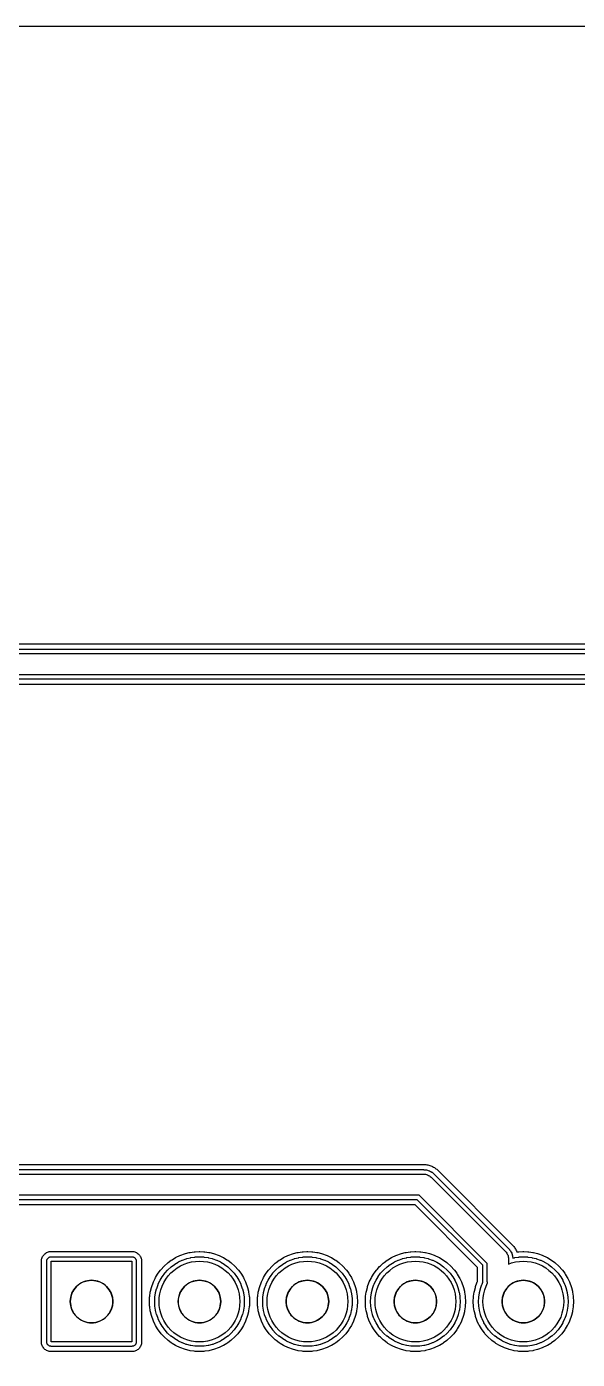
# Model space of a CAD drawing. Header units: millimetres. Extents: x -3 to 103, y -3 to 78.
# Drawn here: x 57.41 to 70.37, y 43.64 to 75 of the extents above; entities that cross this region are included whole.
import ezdxf

# ---------------------------------------------------------------- set-up
doc = ezdxf.new("R2010")
doc.units = ezdxf.units.MM
for name, color, linetype in [('COPPER', 1, 'Continuous'), ('DRILL_1p00mm', 5, 'Continuous'), ('ISO_PASS1', 2, 'Continuous'), ('ISO_PASS2', 6, 'Continuous'), ('OUTLINE', 7, 'Continuous')]:
    doc.layers.add(name, color=color, linetype=linetype)

msp = doc.modelspace()

# ---------------------------------------------------------------- linework, layer by layer
at = {"layer": 'COPPER'}
for points in [[(56.812, 60.25), (81.75, 60.25)], [(81.646, 59.75), (56.812, 59.75)], [(53.354, 48), (66.75, 48), (66.775, 47.999), (66.799, 47.995), (66.823, 47.989), (66.846, 47.981), (66.868, 47.97), (66.889, 47.958), (66.909, 47.943), (66.927, 47.927), (68.677, 46.177), (68.693, 46.159), (68.708, 46.139), (68.72, 46.118), (68.731, 46.096), (68.739, 46.073), (68.745, 46.049), (68.749, 46.025), (68.75, 46), (68.75, 45.883), (68.824, 45.909), (68.915, 45.932), (69.007, 45.945), (69.1, 45.95), (69.193, 45.945), (69.285, 45.932), (69.376, 45.909), (69.464, 45.878), (69.548, 45.838), (69.628, 45.79), (69.703, 45.734), (69.772, 45.672), (69.834, 45.603), (69.89, 45.528), (69.938, 45.448), (69.978, 45.364), (70.009, 45.276), (70.032, 45.185), (70.045, 45.093), (70.05, 45), (70.045, 44.907), (70.032, 44.815), (70.009, 44.724), (69.978, 44.636), (69.938, 44.552), (69.89, 44.472), (69.834, 44.397), (69.772, 44.328), (69.703, 44.266), (69.628, 44.21), (69.548, 44.162), (69.464, 44.122), (69.376, 44.091), (69.285, 44.068), (69.193, 44.055), (69.1, 44.05), (69.007, 44.055), (68.915, 44.068), (68.824, 44.091), (68.736, 44.122), (68.652, 44.162), (68.572, 44.21), (68.497, 44.266), (68.428, 44.328), (68.366, 44.397), (68.31, 44.472), (68.262, 44.552), (68.222, 44.636), (68.191, 44.724), (68.168, 44.815), (68.155, 44.907), (68.15, 45), (68.155, 45.093), (68.168, 45.185), (68.191, 45.276), (68.222, 45.364), (68.258, 45.439), (68.255, 45.451), (68.251, 45.475), (68.25, 45.5), (68.25, 45.896), (66.646, 47.5), (53.25, 47.5)]]:
    msp.add_lwpolyline(points, dxfattribs=at)
for points in [[(59.89, 45.95), (59.89, 44.05), (57.99, 44.05), (57.99, 45.95)], [(60.535, 45.093), (60.548, 45.185), (60.571, 45.276), (60.602, 45.364), (60.642, 45.448), (60.69, 45.528), (60.746, 45.603), (60.808, 45.672), (60.877, 45.734), (60.952, 45.79), (61.032, 45.838), (61.116, 45.878), (61.204, 45.909), (61.295, 45.932), (61.387, 45.945), (61.48, 45.95), (61.573, 45.945), (61.665, 45.932), (61.756, 45.909), (61.844, 45.878), (61.928, 45.838), (62.008, 45.79), (62.083, 45.734), (62.152, 45.672), (62.214, 45.603), (62.27, 45.528), (62.318, 45.448), (62.358, 45.364), (62.389, 45.276), (62.412, 45.185), (62.425, 45.093), (62.43, 45), (62.425, 44.907), (62.412, 44.815), (62.389, 44.724), (62.358, 44.636), (62.318, 44.552), (62.27, 44.472), (62.214, 44.397), (62.152, 44.328), (62.083, 44.266), (62.008, 44.21), (61.928, 44.162), (61.844, 44.122), (61.756, 44.091), (61.665, 44.068), (61.573, 44.055), (61.48, 44.05), (61.387, 44.055), (61.295, 44.068), (61.204, 44.091), (61.116, 44.122), (61.032, 44.162), (60.952, 44.21), (60.877, 44.266), (60.808, 44.328), (60.746, 44.397), (60.69, 44.472), (60.642, 44.552), (60.602, 44.636), (60.571, 44.724), (60.548, 44.815), (60.535, 44.907), (60.53, 45)], [(63.075, 45.093), (63.088, 45.185), (63.111, 45.276), (63.142, 45.364), (63.182, 45.448), (63.23, 45.528), (63.286, 45.603), (63.348, 45.672), (63.417, 45.734), (63.492, 45.79), (63.572, 45.838), (63.656, 45.878), (63.744, 45.909), (63.835, 45.932), (63.927, 45.945), (64.02, 45.95), (64.113, 45.945), (64.205, 45.932), (64.296, 45.909), (64.384, 45.878), (64.468, 45.838), (64.548, 45.79), (64.623, 45.734), (64.692, 45.672), (64.754, 45.603), (64.81, 45.528), (64.858, 45.448), (64.898, 45.364), (64.929, 45.276), (64.952, 45.185), (64.965, 45.093), (64.97, 45), (64.965, 44.907), (64.952, 44.815), (64.929, 44.724), (64.898, 44.636), (64.858, 44.552), (64.81, 44.472), (64.754, 44.397), (64.692, 44.328), (64.623, 44.266), (64.548, 44.21), (64.468, 44.162), (64.384, 44.122), (64.296, 44.091), (64.205, 44.068), (64.113, 44.055), (64.02, 44.05), (63.927, 44.055), (63.835, 44.068), (63.744, 44.091), (63.656, 44.122), (63.572, 44.162), (63.492, 44.21), (63.417, 44.266), (63.348, 44.328), (63.286, 44.397), (63.23, 44.472), (63.182, 44.552), (63.142, 44.636), (63.111, 44.724), (63.088, 44.815), (63.075, 44.907), (63.07, 45)], [(65.615, 45.093), (65.628, 45.185), (65.651, 45.276), (65.682, 45.364), (65.722, 45.448), (65.77, 45.528), (65.826, 45.603), (65.888, 45.672), (65.957, 45.734), (66.032, 45.79), (66.112, 45.838), (66.196, 45.878), (66.284, 45.909), (66.375, 45.932), (66.467, 45.945), (66.56, 45.95), (66.653, 45.945), (66.745, 45.932), (66.836, 45.909), (66.924, 45.878), (67.008, 45.838), (67.088, 45.79), (67.163, 45.734), (67.232, 45.672), (67.294, 45.603), (67.35, 45.528), (67.398, 45.448), (67.438, 45.364), (67.469, 45.276), (67.492, 45.185), (67.505, 45.093), (67.51, 45), (67.505, 44.907), (67.492, 44.815), (67.469, 44.724), (67.438, 44.636), (67.398, 44.552), (67.35, 44.472), (67.294, 44.397), (67.232, 44.328), (67.163, 44.266), (67.088, 44.21), (67.008, 44.162), (66.924, 44.122), (66.836, 44.091), (66.745, 44.068), (66.653, 44.055), (66.56, 44.05), (66.467, 44.055), (66.375, 44.068), (66.284, 44.091), (66.196, 44.122), (66.112, 44.162), (66.032, 44.21), (65.957, 44.266), (65.888, 44.328), (65.826, 44.397), (65.77, 44.472), (65.722, 44.552), (65.682, 44.636), (65.651, 44.724), (65.628, 44.815), (65.615, 44.907), (65.61, 45)], [(58.524, 45.278), (58.499, 45.236), (58.478, 45.191), (58.462, 45.145), (58.45, 45.098), (58.442, 45.049), (58.44, 45), (58.442, 44.951), (58.45, 44.902), (58.462, 44.855), (58.478, 44.809), (58.499, 44.764), (58.524, 44.722), (58.553, 44.683), (58.586, 44.646), (58.623, 44.613), (58.662, 44.584), (58.704, 44.559), (58.749, 44.538), (58.795, 44.522), (58.842, 44.51), (58.891, 44.502), (58.94, 44.5), (58.989, 44.502), (59.038, 44.51), (59.085, 44.522), (59.131, 44.538), (59.176, 44.559), (59.218, 44.584), (59.257, 44.613), (59.294, 44.646), (59.327, 44.683), (59.356, 44.722), (59.381, 44.764), (59.402, 44.809), (59.418, 44.855), (59.43, 44.902), (59.438, 44.951), (59.44, 45), (59.438, 45.049), (59.43, 45.098), (59.418, 45.145), (59.402, 45.191), (59.381, 45.236), (59.356, 45.278), (59.327, 45.317), (59.294, 45.354), (59.257, 45.387), (59.218, 45.416), (59.176, 45.441), (59.131, 45.462), (59.085, 45.478), (59.038, 45.49), (58.989, 45.498), (58.94, 45.5), (58.891, 45.498), (58.842, 45.49), (58.795, 45.478), (58.749, 45.462), (58.704, 45.441), (58.662, 45.416), (58.623, 45.387), (58.586, 45.354), (58.553, 45.317)], [(61.064, 45.278), (61.039, 45.236), (61.018, 45.191), (61.002, 45.145), (60.99, 45.098), (60.982, 45.049), (60.98, 45), (60.982, 44.951), (60.99, 44.902), (61.002, 44.855), (61.018, 44.809), (61.039, 44.764), (61.064, 44.722), (61.093, 44.683), (61.126, 44.646), (61.163, 44.613), (61.202, 44.584), (61.244, 44.559), (61.289, 44.538), (61.335, 44.522), (61.382, 44.51), (61.431, 44.502), (61.48, 44.5), (61.529, 44.502), (61.578, 44.51), (61.625, 44.522), (61.671, 44.538), (61.716, 44.559), (61.758, 44.584), (61.797, 44.613), (61.834, 44.646), (61.867, 44.683), (61.896, 44.722), (61.921, 44.764), (61.942, 44.809), (61.958, 44.855), (61.97, 44.902), (61.978, 44.951), (61.98, 45), (61.978, 45.049), (61.97, 45.098), (61.958, 45.145), (61.942, 45.191), (61.921, 45.236), (61.896, 45.278), (61.867, 45.317), (61.834, 45.354), (61.797, 45.387), (61.758, 45.416), (61.716, 45.441), (61.671, 45.462), (61.625, 45.478), (61.578, 45.49), (61.529, 45.498), (61.48, 45.5), (61.431, 45.498), (61.382, 45.49), (61.335, 45.478), (61.289, 45.462), (61.244, 45.441), (61.202, 45.416), (61.163, 45.387), (61.126, 45.354), (61.093, 45.317)], [(63.579, 45.236), (63.558, 45.191), (63.542, 45.145), (63.53, 45.098), (63.522, 45.049), (63.52, 45), (63.522, 44.951), (63.53, 44.902), (63.542, 44.855), (63.558, 44.809), (63.579, 44.764), (63.604, 44.722), (63.633, 44.683), (63.666, 44.646), (63.703, 44.613), (63.742, 44.584), (63.784, 44.559), (63.829, 44.538), (63.875, 44.522), (63.922, 44.51), (63.971, 44.502), (64.02, 44.5), (64.069, 44.502), (64.118, 44.51), (64.165, 44.522), (64.211, 44.538), (64.256, 44.559), (64.298, 44.584), (64.337, 44.613), (64.374, 44.646), (64.407, 44.683), (64.436, 44.722), (64.461, 44.764), (64.482, 44.809), (64.498, 44.855), (64.51, 44.902), (64.518, 44.951), (64.52, 45), (64.518, 45.049), (64.51, 45.098), (64.498, 45.145), (64.482, 45.191), (64.461, 45.236), (64.436, 45.278), (64.407, 45.317), (64.374, 45.354), (64.337, 45.387), (64.298, 45.416), (64.256, 45.441), (64.211, 45.462), (64.165, 45.478), (64.118, 45.49), (64.069, 45.498), (64.02, 45.5), (63.971, 45.498), (63.922, 45.49), (63.875, 45.478), (63.829, 45.462), (63.784, 45.441), (63.742, 45.416), (63.703, 45.387), (63.666, 45.354), (63.633, 45.317), (63.604, 45.278)], [(66.144, 45.278), (66.119, 45.236), (66.098, 45.191), (66.082, 45.145), (66.07, 45.098), (66.062, 45.049), (66.06, 45), (66.062, 44.951), (66.07, 44.902), (66.082, 44.855), (66.098, 44.809), (66.119, 44.764), (66.144, 44.722), (66.173, 44.683), (66.206, 44.646), (66.243, 44.613), (66.282, 44.584), (66.324, 44.559), (66.369, 44.538), (66.415, 44.522), (66.462, 44.51), (66.511, 44.502), (66.56, 44.5), (66.609, 44.502), (66.658, 44.51), (66.705, 44.522), (66.751, 44.538), (66.796, 44.559), (66.838, 44.584), (66.877, 44.613), (66.914, 44.646), (66.947, 44.683), (66.976, 44.722), (67.001, 44.764), (67.022, 44.809), (67.038, 44.855), (67.05, 44.902), (67.058, 44.951), (67.06, 45), (67.058, 45.049), (67.05, 45.098), (67.038, 45.145), (67.022, 45.191), (67.001, 45.236), (66.976, 45.278), (66.947, 45.317), (66.914, 45.354), (66.877, 45.387), (66.838, 45.416), (66.796, 45.441), (66.751, 45.462), (66.705, 45.478), (66.658, 45.49), (66.609, 45.498), (66.56, 45.5), (66.511, 45.498), (66.462, 45.49), (66.415, 45.478), (66.369, 45.462), (66.324, 45.441), (66.282, 45.416), (66.243, 45.387), (66.206, 45.354), (66.173, 45.317)], [(68.684, 45.278), (68.659, 45.236), (68.638, 45.191), (68.622, 45.145), (68.61, 45.098), (68.602, 45.049), (68.6, 45), (68.602, 44.951), (68.61, 44.902), (68.622, 44.855), (68.638, 44.809), (68.659, 44.764), (68.684, 44.722), (68.713, 44.683), (68.746, 44.646), (68.783, 44.613), (68.822, 44.584), (68.864, 44.559), (68.909, 44.538), (68.955, 44.522), (69.002, 44.51), (69.051, 44.502), (69.1, 44.5), (69.149, 44.502), (69.198, 44.51), (69.245, 44.522), (69.291, 44.538), (69.336, 44.559), (69.378, 44.584), (69.417, 44.613), (69.454, 44.646), (69.487, 44.683), (69.516, 44.722), (69.541, 44.764), (69.562, 44.809), (69.578, 44.855), (69.59, 44.902), (69.598, 44.951), (69.6, 45), (69.598, 45.049), (69.59, 45.098), (69.578, 45.145), (69.562, 45.191), (69.541, 45.236), (69.516, 45.278), (69.487, 45.317), (69.454, 45.354), (69.417, 45.387), (69.378, 45.416), (69.336, 45.441), (69.291, 45.462), (69.245, 45.478), (69.198, 45.49), (69.149, 45.498), (69.1, 45.5), (69.051, 45.498), (69.002, 45.49), (68.955, 45.478), (68.909, 45.462), (68.864, 45.441), (68.822, 45.416), (68.783, 45.387), (68.746, 45.354), (68.713, 45.317)]]:
    msp.add_lwpolyline(points, close=True, dxfattribs=at)
at = {"layer": 'DRILL_1p00mm'}
for centre in [(58.94, 45), (61.48, 45), (64.02, 45), (66.56, 45), (69.1, 45)]:
    msp.add_circle(centre, 0.5, dxfattribs=at)
at = {"layer": 'ISO_PASS1'}
for points in [[(56.885, 60.354), (81.75, 60.354)], [(81.604, 59.646), (56.885, 59.646)], [(53.396, 48.104), (66.75, 48.104), (66.755, 48.103), (66.78, 48.102), (66.79, 48.101), (66.814, 48.098), (66.824, 48.096), (66.848, 48.09), (66.857, 48.087), (66.881, 48.079), (66.89, 48.075), (66.912, 48.064), (66.921, 48.059), (66.942, 48.047), (66.951, 48.041), (66.97, 48.026), (66.978, 48.02), (66.996, 48.004), (67, 48), (68.75, 46.25), (68.754, 46.246), (68.77, 46.228), (68.776, 46.22), (68.791, 46.201), (68.797, 46.192), (68.809, 46.171), (68.814, 46.162), (68.825, 46.14), (68.829, 46.131), (68.837, 46.107), (68.84, 46.098), (68.846, 46.074), (68.848, 46.064), (68.851, 46.04), (68.852, 46.03), (68.853, 46.023), (68.889, 46.032), (68.899, 46.034), (68.992, 46.048), (69.002, 46.049), (69.095, 46.053), (69.105, 46.053), (69.198, 46.049), (69.208, 46.048), (69.301, 46.034), (69.311, 46.032), (69.401, 46.01), (69.411, 46.007), (69.498, 45.975), (69.508, 45.971), (69.592, 45.931), (69.601, 45.927), (69.681, 45.879), (69.69, 45.873), (69.764, 45.818), (69.772, 45.811), (69.841, 45.749), (69.849, 45.741), (69.911, 45.672), (69.918, 45.664), (69.973, 45.59), (69.979, 45.581), (70.027, 45.501), (70.031, 45.492), (70.071, 45.408), (70.075, 45.398), (70.107, 45.311), (70.11, 45.301), (70.132, 45.211), (70.134, 45.201), (70.148, 45.108), (70.149, 45.098), (70.153, 45.005), (70.153, 44.995), (70.149, 44.902), (70.148, 44.892), (70.134, 44.799), (70.132, 44.789), (70.11, 44.699), (70.107, 44.689), (70.075, 44.602), (70.071, 44.592), (70.031, 44.508), (70.027, 44.499), (69.979, 44.419), (69.973, 44.41), (69.918, 44.336), (69.911, 44.328), (69.849, 44.259), (69.841, 44.251), (69.772, 44.189), (69.764, 44.182), (69.69, 44.127), (69.681, 44.121), (69.601, 44.073), (69.592, 44.069), (69.508, 44.029), (69.498, 44.025), (69.411, 43.993), (69.401, 43.99), (69.311, 43.968), (69.301, 43.966), (69.208, 43.952), (69.198, 43.951), (69.105, 43.947), (69.095, 43.947), (69.002, 43.951), (68.992, 43.952), (68.899, 43.966), (68.889, 43.968), (68.799, 43.99), (68.789, 43.993), (68.702, 44.025), (68.692, 44.029), (68.608, 44.069), (68.599, 44.073), (68.519, 44.121), (68.51, 44.127), (68.436, 44.182), (68.428, 44.189), (68.359, 44.251), (68.351, 44.259), (68.289, 44.328), (68.282, 44.336), (68.227, 44.41), (68.221, 44.419), (68.173, 44.499), (68.169, 44.508), (68.129, 44.592), (68.125, 44.602), (68.093, 44.689), (68.09, 44.699), (68.068, 44.789), (68.066, 44.799), (68.052, 44.892), (68.051, 44.902), (68.047, 44.995), (68.047, 45.005), (68.051, 45.098), (68.052, 45.108), (68.066, 45.201), (68.068, 45.211), (68.09, 45.301), (68.093, 45.311), (68.125, 45.398), (68.129, 45.408), (68.15, 45.453), (68.149, 45.46), (68.148, 45.47), (68.147, 45.495), (68.146, 45.5), (68.146, 45.854), (66.604, 47.396), (53.25, 47.396)]]:
    msp.add_lwpolyline(points, dxfattribs=at)
for points in [[(59.89, 46.054), (59.9, 46.053), (59.91, 46.052), (59.92, 46.049), (59.93, 46.046), (59.939, 46.041), (59.948, 46.036), (59.956, 46.03), (59.963, 46.023), (59.97, 46.016), (59.976, 46.008), (59.981, 45.999), (59.986, 45.99), (59.989, 45.98), (59.992, 45.97), (59.993, 45.96), (59.994, 45.95), (59.994, 44.05), (59.993, 44.04), (59.992, 44.03), (59.989, 44.02), (59.986, 44.01), (59.981, 44.001), (59.976, 43.992), (59.97, 43.984), (59.963, 43.977), (59.956, 43.97), (59.948, 43.964), (59.939, 43.959), (59.93, 43.954), (59.92, 43.951), (59.91, 43.948), (59.9, 43.947), (59.89, 43.946), (57.99, 43.946), (57.98, 43.947), (57.97, 43.948), (57.96, 43.951), (57.95, 43.954), (57.941, 43.959), (57.932, 43.964), (57.924, 43.97), (57.917, 43.977), (57.91, 43.984), (57.904, 43.992), (57.899, 44.001), (57.894, 44.01), (57.891, 44.02), (57.888, 44.03), (57.887, 44.04), (57.886, 44.05), (57.886, 45.95), (57.887, 45.96), (57.888, 45.97), (57.891, 45.98), (57.894, 45.99), (57.899, 45.999), (57.904, 46.008), (57.91, 46.016), (57.917, 46.023), (57.924, 46.03), (57.932, 46.036), (57.941, 46.041), (57.95, 46.046), (57.96, 46.049), (57.97, 46.052), (57.98, 46.053), (57.99, 46.054)], [(60.431, 45.098), (60.432, 45.108), (60.446, 45.201), (60.448, 45.211), (60.47, 45.301), (60.473, 45.311), (60.505, 45.398), (60.509, 45.408), (60.549, 45.492), (60.553, 45.501), (60.601, 45.581), (60.607, 45.59), (60.662, 45.664), (60.669, 45.672), (60.731, 45.741), (60.739, 45.749), (60.808, 45.811), (60.816, 45.818), (60.89, 45.873), (60.899, 45.879), (60.979, 45.927), (60.988, 45.931), (61.072, 45.971), (61.082, 45.975), (61.169, 46.007), (61.179, 46.01), (61.269, 46.032), (61.279, 46.034), (61.372, 46.048), (61.382, 46.049), (61.475, 46.053), (61.485, 46.053), (61.578, 46.049), (61.588, 46.048), (61.681, 46.034), (61.691, 46.032), (61.781, 46.01), (61.791, 46.007), (61.878, 45.975), (61.888, 45.971), (61.972, 45.931), (61.981, 45.927), (62.061, 45.879), (62.07, 45.873), (62.144, 45.818), (62.152, 45.811), (62.221, 45.749), (62.229, 45.741), (62.291, 45.672), (62.298, 45.664), (62.353, 45.59), (62.359, 45.581), (62.407, 45.501), (62.411, 45.492), (62.451, 45.408), (62.455, 45.398), (62.487, 45.311), (62.49, 45.301), (62.512, 45.211), (62.514, 45.201), (62.528, 45.108), (62.529, 45.098), (62.533, 45.005), (62.533, 44.995), (62.529, 44.902), (62.528, 44.892), (62.514, 44.799), (62.512, 44.789), (62.49, 44.699), (62.487, 44.689), (62.455, 44.602), (62.451, 44.592), (62.411, 44.508), (62.407, 44.499), (62.359, 44.419), (62.353, 44.41), (62.298, 44.336), (62.291, 44.328), (62.229, 44.259), (62.221, 44.251), (62.152, 44.189), (62.144, 44.182), (62.07, 44.127), (62.061, 44.121), (61.981, 44.073), (61.972, 44.069), (61.888, 44.029), (61.878, 44.025), (61.791, 43.993), (61.781, 43.99), (61.691, 43.968), (61.681, 43.966), (61.588, 43.952), (61.578, 43.951), (61.485, 43.947), (61.475, 43.947), (61.382, 43.951), (61.372, 43.952), (61.279, 43.966), (61.269, 43.968), (61.179, 43.99), (61.169, 43.993), (61.082, 44.025), (61.072, 44.029), (60.988, 44.069), (60.979, 44.073), (60.899, 44.121), (60.89, 44.127), (60.816, 44.182), (60.808, 44.189), (60.739, 44.251), (60.731, 44.259), (60.669, 44.328), (60.662, 44.336), (60.607, 44.41), (60.601, 44.419), (60.553, 44.499), (60.549, 44.508), (60.509, 44.592), (60.505, 44.602), (60.473, 44.689), (60.47, 44.699), (60.448, 44.789), (60.446, 44.799), (60.432, 44.892), (60.431, 44.902), (60.427, 44.995), (60.427, 45.005)], [(62.971, 45.098), (62.972, 45.108), (62.986, 45.201), (62.988, 45.211), (63.01, 45.301), (63.013, 45.311), (63.045, 45.398), (63.049, 45.408), (63.089, 45.492), (63.093, 45.501), (63.141, 45.581), (63.147, 45.59), (63.202, 45.664), (63.209, 45.672), (63.271, 45.741), (63.279, 45.749), (63.348, 45.811), (63.356, 45.818), (63.43, 45.873), (63.439, 45.879), (63.519, 45.927), (63.528, 45.931), (63.612, 45.971), (63.622, 45.975), (63.709, 46.007), (63.719, 46.01), (63.809, 46.032), (63.819, 46.034), (63.912, 46.048), (63.922, 46.049), (64.015, 46.053), (64.025, 46.053), (64.118, 46.049), (64.128, 46.048), (64.221, 46.034), (64.231, 46.032), (64.321, 46.01), (64.331, 46.007), (64.418, 45.975), (64.428, 45.971), (64.512, 45.931), (64.521, 45.927), (64.601, 45.879), (64.61, 45.873), (64.684, 45.818), (64.692, 45.811), (64.761, 45.749), (64.769, 45.741), (64.831, 45.672), (64.838, 45.664), (64.893, 45.59), (64.899, 45.581), (64.947, 45.501), (64.951, 45.492), (64.991, 45.408), (64.995, 45.398), (65.027, 45.311), (65.03, 45.301), (65.052, 45.211), (65.054, 45.201), (65.068, 45.108), (65.069, 45.098), (65.073, 45.005), (65.073, 44.995), (65.069, 44.902), (65.068, 44.892), (65.054, 44.799), (65.052, 44.789), (65.03, 44.699), (65.027, 44.689), (64.995, 44.602), (64.991, 44.592), (64.951, 44.508), (64.947, 44.499), (64.899, 44.419), (64.893, 44.41), (64.838, 44.336), (64.831, 44.328), (64.769, 44.259), (64.761, 44.251), (64.692, 44.189), (64.684, 44.182), (64.61, 44.127), (64.601, 44.121), (64.521, 44.073), (64.512, 44.069), (64.428, 44.029), (64.418, 44.025), (64.331, 43.993), (64.321, 43.99), (64.231, 43.968), (64.221, 43.966), (64.128, 43.952), (64.118, 43.951), (64.025, 43.947), (64.015, 43.947), (63.922, 43.951), (63.912, 43.952), (63.819, 43.966), (63.809, 43.968), (63.719, 43.99), (63.709, 43.993), (63.622, 44.025), (63.612, 44.029), (63.528, 44.069), (63.519, 44.073), (63.439, 44.121), (63.43, 44.127), (63.356, 44.182), (63.348, 44.189), (63.279, 44.251), (63.271, 44.259), (63.209, 44.328), (63.202, 44.336), (63.147, 44.41), (63.141, 44.419), (63.093, 44.499), (63.089, 44.508), (63.049, 44.592), (63.045, 44.602), (63.013, 44.689), (63.01, 44.699), (62.988, 44.789), (62.986, 44.799), (62.972, 44.892), (62.971, 44.902), (62.967, 44.995), (62.967, 45.005)], [(65.511, 45.098), (65.512, 45.108), (65.526, 45.201), (65.528, 45.211), (65.55, 45.301), (65.553, 45.311), (65.585, 45.398), (65.589, 45.408), (65.629, 45.492), (65.633, 45.501), (65.681, 45.581), (65.687, 45.59), (65.742, 45.664), (65.749, 45.672), (65.811, 45.741), (65.819, 45.749), (65.888, 45.811), (65.896, 45.818), (65.97, 45.873), (65.979, 45.879), (66.059, 45.927), (66.068, 45.931), (66.152, 45.971), (66.162, 45.975), (66.249, 46.007), (66.259, 46.01), (66.349, 46.032), (66.359, 46.034), (66.452, 46.048), (66.462, 46.049), (66.555, 46.053), (66.565, 46.053), (66.658, 46.049), (66.668, 46.048), (66.761, 46.034), (66.771, 46.032), (66.861, 46.01), (66.871, 46.007), (66.958, 45.975), (66.968, 45.971), (67.052, 45.931), (67.061, 45.927), (67.141, 45.879), (67.15, 45.873), (67.224, 45.818), (67.232, 45.811), (67.301, 45.749), (67.309, 45.741), (67.371, 45.672), (67.378, 45.664), (67.433, 45.59), (67.439, 45.581), (67.487, 45.501), (67.491, 45.492), (67.531, 45.408), (67.535, 45.398), (67.567, 45.311), (67.57, 45.301), (67.592, 45.211), (67.594, 45.201), (67.608, 45.108), (67.609, 45.098), (67.613, 45.005), (67.613, 44.995), (67.609, 44.902), (67.608, 44.892), (67.594, 44.799), (67.592, 44.789), (67.57, 44.699), (67.567, 44.689), (67.535, 44.602), (67.531, 44.592), (67.491, 44.508), (67.487, 44.499), (67.439, 44.419), (67.433, 44.41), (67.378, 44.336), (67.371, 44.328), (67.309, 44.259), (67.301, 44.251), (67.232, 44.189), (67.224, 44.182), (67.15, 44.127), (67.141, 44.121), (67.061, 44.073), (67.052, 44.069), (66.968, 44.029), (66.958, 44.025), (66.871, 43.993), (66.861, 43.99), (66.771, 43.968), (66.761, 43.966), (66.668, 43.952), (66.658, 43.951), (66.565, 43.947), (66.555, 43.947), (66.462, 43.951), (66.452, 43.952), (66.359, 43.966), (66.349, 43.968), (66.259, 43.99), (66.249, 43.993), (66.162, 44.025), (66.152, 44.029), (66.068, 44.069), (66.059, 44.073), (65.979, 44.121), (65.97, 44.127), (65.896, 44.182), (65.888, 44.189), (65.819, 44.251), (65.811, 44.259), (65.749, 44.328), (65.742, 44.336), (65.687, 44.41), (65.681, 44.419), (65.633, 44.499), (65.629, 44.508), (65.589, 44.592), (65.585, 44.602), (65.553, 44.689), (65.55, 44.699), (65.528, 44.789), (65.526, 44.799), (65.512, 44.892), (65.511, 44.902), (65.507, 44.995), (65.507, 45.005)]]:
    msp.add_lwpolyline(points, close=True, dxfattribs=at)
at = {"layer": 'ISO_PASS2'}
for points in [[(56.965, 60.478), (81.75, 60.478)], [(81.552, 59.522), (56.965, 59.522)], [(53.448, 48.228), (66.75, 48.228), (66.761, 48.228), (66.786, 48.226), (66.808, 48.224), (66.832, 48.221), (66.854, 48.216), (66.878, 48.21), (66.899, 48.204), (66.922, 48.196), (66.943, 48.187), (66.965, 48.176), (66.985, 48.166), (67.006, 48.153), (67.025, 48.141), (67.044, 48.126), (67.062, 48.112), (67.08, 48.096), (67.088, 48.088), (68.838, 46.338), (68.846, 46.33), (68.862, 46.312), (68.876, 46.294), (68.891, 46.275), (68.903, 46.256), (68.916, 46.235), (68.926, 46.215), (68.937, 46.193), (68.946, 46.172), (68.947, 46.167), (68.973, 46.171), (68.996, 46.173), (69.089, 46.178), (69.111, 46.178), (69.204, 46.173), (69.227, 46.171), (69.319, 46.157), (69.341, 46.153), (69.431, 46.13), (69.453, 46.124), (69.54, 46.092), (69.561, 46.084), (69.645, 46.044), (69.665, 46.033), (69.745, 45.985), (69.764, 45.973), (69.838, 45.917), (69.856, 45.903), (69.925, 45.841), (69.941, 45.825), (70.003, 45.756), (70.017, 45.738), (70.073, 45.664), (70.085, 45.645), (70.133, 45.565), (70.144, 45.545), (70.184, 45.461), (70.192, 45.44), (70.224, 45.353), (70.23, 45.331), (70.253, 45.241), (70.257, 45.219), (70.271, 45.127), (70.273, 45.104), (70.278, 45.011), (70.278, 44.989), (70.273, 44.896), (70.271, 44.873), (70.257, 44.781), (70.253, 44.759), (70.23, 44.669), (70.224, 44.647), (70.192, 44.56), (70.184, 44.539), (70.144, 44.455), (70.133, 44.435), (70.085, 44.355), (70.073, 44.336), (70.017, 44.262), (70.003, 44.244), (69.941, 44.175), (69.925, 44.159), (69.856, 44.097), (69.838, 44.083), (69.764, 44.027), (69.745, 44.015), (69.665, 43.967), (69.645, 43.956), (69.561, 43.916), (69.54, 43.908), (69.453, 43.876), (69.431, 43.87), (69.341, 43.847), (69.319, 43.843), (69.227, 43.829), (69.204, 43.827), (69.111, 43.822), (69.089, 43.822), (68.996, 43.827), (68.973, 43.829), (68.881, 43.843), (68.859, 43.847), (68.769, 43.87), (68.747, 43.876), (68.66, 43.908), (68.639, 43.916), (68.555, 43.956), (68.535, 43.967), (68.455, 44.015), (68.436, 44.027), (68.362, 44.083), (68.344, 44.097), (68.275, 44.159), (68.259, 44.175), (68.197, 44.244), (68.183, 44.262), (68.127, 44.336), (68.115, 44.355), (68.067, 44.435), (68.056, 44.455), (68.016, 44.539), (68.008, 44.56), (67.976, 44.647), (67.97, 44.669), (67.947, 44.759), (67.943, 44.781), (67.929, 44.873), (67.927, 44.896), (67.922, 44.989), (67.922, 45.011), (67.927, 45.104), (67.929, 45.127), (67.943, 45.219), (67.947, 45.241), (67.97, 45.331), (67.976, 45.353), (68.008, 45.44), (68.016, 45.461), (68.023, 45.475), (68.022, 45.489), (68.022, 45.5), (68.022, 45.802), (66.552, 47.272), (53.25, 47.272)]]:
    msp.add_lwpolyline(points, dxfattribs=at)
for points in [[(59.89, 46.178), (59.912, 46.177), (59.934, 46.174), (59.956, 46.168), (59.977, 46.161), (59.997, 46.151), (60.017, 46.139), (60.035, 46.126), (60.051, 46.111), (60.066, 46.095), (60.079, 46.077), (60.091, 46.057), (60.101, 46.037), (60.108, 46.016), (60.114, 45.994), (60.117, 45.972), (60.118, 45.95), (60.118, 44.05), (60.117, 44.028), (60.114, 44.006), (60.108, 43.984), (60.101, 43.963), (60.091, 43.943), (60.079, 43.923), (60.066, 43.905), (60.051, 43.889), (60.035, 43.874), (60.017, 43.861), (59.997, 43.849), (59.977, 43.839), (59.956, 43.832), (59.934, 43.826), (59.912, 43.823), (59.89, 43.822), (57.99, 43.822), (57.968, 43.823), (57.946, 43.826), (57.924, 43.832), (57.903, 43.839), (57.883, 43.849), (57.863, 43.861), (57.845, 43.874), (57.829, 43.889), (57.814, 43.905), (57.801, 43.923), (57.789, 43.943), (57.779, 43.963), (57.772, 43.984), (57.766, 44.006), (57.763, 44.028), (57.762, 44.05), (57.762, 45.95), (57.763, 45.972), (57.766, 45.994), (57.772, 46.016), (57.779, 46.037), (57.789, 46.057), (57.801, 46.077), (57.814, 46.095), (57.829, 46.111), (57.845, 46.126), (57.863, 46.139), (57.883, 46.151), (57.903, 46.161), (57.924, 46.168), (57.946, 46.174), (57.968, 46.177), (57.99, 46.178)], [(60.307, 45.104), (60.309, 45.127), (60.323, 45.219), (60.327, 45.241), (60.35, 45.331), (60.356, 45.353), (60.388, 45.44), (60.396, 45.461), (60.436, 45.545), (60.447, 45.565), (60.495, 45.645), (60.507, 45.664), (60.563, 45.738), (60.577, 45.756), (60.639, 45.825), (60.655, 45.841), (60.724, 45.903), (60.742, 45.917), (60.816, 45.973), (60.835, 45.985), (60.915, 46.033), (60.935, 46.044), (61.019, 46.084), (61.04, 46.092), (61.127, 46.124), (61.149, 46.13), (61.239, 46.153), (61.261, 46.157), (61.353, 46.171), (61.376, 46.173), (61.469, 46.178), (61.491, 46.178), (61.584, 46.173), (61.607, 46.171), (61.699, 46.157), (61.721, 46.153), (61.811, 46.13), (61.833, 46.124), (61.92, 46.092), (61.941, 46.084), (62.025, 46.044), (62.045, 46.033), (62.125, 45.985), (62.144, 45.973), (62.218, 45.917), (62.236, 45.903), (62.305, 45.841), (62.321, 45.825), (62.383, 45.756), (62.397, 45.738), (62.453, 45.664), (62.465, 45.645), (62.513, 45.565), (62.524, 45.545), (62.564, 45.461), (62.572, 45.44), (62.604, 45.353), (62.61, 45.331), (62.633, 45.241), (62.637, 45.219), (62.651, 45.127), (62.653, 45.104), (62.658, 45.011), (62.658, 44.989), (62.653, 44.896), (62.651, 44.873), (62.637, 44.781), (62.633, 44.759), (62.61, 44.669), (62.604, 44.647), (62.572, 44.56), (62.564, 44.539), (62.524, 44.455), (62.513, 44.435), (62.465, 44.355), (62.453, 44.336), (62.397, 44.262), (62.383, 44.244), (62.321, 44.175), (62.305, 44.159), (62.236, 44.097), (62.218, 44.083), (62.144, 44.027), (62.125, 44.015), (62.045, 43.967), (62.025, 43.956), (61.941, 43.916), (61.92, 43.908), (61.833, 43.876), (61.811, 43.87), (61.721, 43.847), (61.699, 43.843), (61.607, 43.829), (61.584, 43.827), (61.491, 43.822), (61.469, 43.822), (61.376, 43.827), (61.353, 43.829), (61.261, 43.843), (61.239, 43.847), (61.149, 43.87), (61.127, 43.876), (61.04, 43.908), (61.019, 43.916), (60.935, 43.956), (60.915, 43.967), (60.835, 44.015), (60.816, 44.027), (60.742, 44.083), (60.724, 44.097), (60.655, 44.159), (60.639, 44.175), (60.577, 44.244), (60.563, 44.262), (60.507, 44.336), (60.495, 44.355), (60.447, 44.435), (60.436, 44.455), (60.396, 44.539), (60.388, 44.56), (60.356, 44.647), (60.35, 44.669), (60.327, 44.759), (60.323, 44.781), (60.309, 44.873), (60.307, 44.896), (60.302, 44.989), (60.302, 45.011)], [(62.847, 45.104), (62.849, 45.127), (62.863, 45.219), (62.867, 45.241), (62.89, 45.331), (62.896, 45.353), (62.928, 45.44), (62.936, 45.461), (62.976, 45.545), (62.987, 45.565), (63.035, 45.645), (63.047, 45.664), (63.103, 45.738), (63.117, 45.756), (63.179, 45.825), (63.195, 45.841), (63.264, 45.903), (63.282, 45.917), (63.356, 45.973), (63.375, 45.985), (63.455, 46.033), (63.475, 46.044), (63.559, 46.084), (63.58, 46.092), (63.667, 46.124), (63.689, 46.13), (63.779, 46.153), (63.801, 46.157), (63.893, 46.171), (63.916, 46.173), (64.009, 46.178), (64.031, 46.178), (64.124, 46.173), (64.147, 46.171), (64.239, 46.157), (64.261, 46.153), (64.351, 46.13), (64.373, 46.124), (64.46, 46.092), (64.481, 46.084), (64.565, 46.044), (64.585, 46.033), (64.665, 45.985), (64.684, 45.973), (64.758, 45.917), (64.776, 45.903), (64.845, 45.841), (64.861, 45.825), (64.923, 45.756), (64.937, 45.738), (64.993, 45.664), (65.005, 45.645), (65.053, 45.565), (65.064, 45.545), (65.104, 45.461), (65.112, 45.44), (65.144, 45.353), (65.15, 45.331), (65.173, 45.241), (65.177, 45.219), (65.191, 45.127), (65.193, 45.104), (65.198, 45.011), (65.198, 44.989), (65.193, 44.896), (65.191, 44.873), (65.177, 44.781), (65.173, 44.759), (65.15, 44.669), (65.144, 44.647), (65.112, 44.56), (65.104, 44.539), (65.064, 44.455), (65.053, 44.435), (65.005, 44.355), (64.993, 44.336), (64.937, 44.262), (64.923, 44.244), (64.861, 44.175), (64.845, 44.159), (64.776, 44.097), (64.758, 44.083), (64.684, 44.027), (64.665, 44.015), (64.585, 43.967), (64.565, 43.956), (64.481, 43.916), (64.46, 43.908), (64.373, 43.876), (64.351, 43.87), (64.261, 43.847), (64.239, 43.843), (64.147, 43.829), (64.124, 43.827), (64.031, 43.822), (64.009, 43.822), (63.916, 43.827), (63.893, 43.829), (63.801, 43.843), (63.779, 43.847), (63.689, 43.87), (63.667, 43.876), (63.58, 43.908), (63.559, 43.916), (63.475, 43.956), (63.455, 43.967), (63.375, 44.015), (63.356, 44.027), (63.282, 44.083), (63.264, 44.097), (63.195, 44.159), (63.179, 44.175), (63.117, 44.244), (63.103, 44.262), (63.047, 44.336), (63.035, 44.355), (62.987, 44.435), (62.976, 44.455), (62.936, 44.539), (62.928, 44.56), (62.896, 44.647), (62.89, 44.669), (62.867, 44.759), (62.863, 44.781), (62.849, 44.873), (62.847, 44.896), (62.842, 44.989), (62.842, 45.011)], [(65.387, 45.104), (65.389, 45.127), (65.403, 45.219), (65.407, 45.241), (65.43, 45.331), (65.436, 45.353), (65.468, 45.44), (65.476, 45.461), (65.516, 45.545), (65.527, 45.565), (65.575, 45.645), (65.587, 45.664), (65.643, 45.738), (65.657, 45.756), (65.719, 45.825), (65.735, 45.841), (65.804, 45.903), (65.822, 45.917), (65.896, 45.973), (65.915, 45.985), (65.995, 46.033), (66.015, 46.044), (66.099, 46.084), (66.12, 46.092), (66.207, 46.124), (66.229, 46.13), (66.319, 46.153), (66.341, 46.157), (66.433, 46.171), (66.456, 46.173), (66.549, 46.178), (66.571, 46.178), (66.664, 46.173), (66.687, 46.171), (66.779, 46.157), (66.801, 46.153), (66.891, 46.13), (66.913, 46.124), (67, 46.092), (67.021, 46.084), (67.105, 46.044), (67.125, 46.033), (67.205, 45.985), (67.224, 45.973), (67.298, 45.917), (67.316, 45.903), (67.385, 45.841), (67.401, 45.825), (67.463, 45.756), (67.477, 45.738), (67.533, 45.664), (67.545, 45.645), (67.593, 45.565), (67.604, 45.545), (67.644, 45.461), (67.652, 45.44), (67.684, 45.353), (67.69, 45.331), (67.713, 45.241), (67.717, 45.219), (67.731, 45.127), (67.733, 45.104), (67.738, 45.011), (67.738, 44.989), (67.733, 44.896), (67.731, 44.873), (67.717, 44.781), (67.713, 44.759), (67.69, 44.669), (67.684, 44.647), (67.652, 44.56), (67.644, 44.539), (67.604, 44.455), (67.593, 44.435), (67.545, 44.355), (67.533, 44.336), (67.477, 44.262), (67.463, 44.244), (67.401, 44.175), (67.385, 44.159), (67.316, 44.097), (67.298, 44.083), (67.224, 44.027), (67.205, 44.015), (67.125, 43.967), (67.105, 43.956), (67.021, 43.916), (67, 43.908), (66.913, 43.876), (66.891, 43.87), (66.801, 43.847), (66.779, 43.843), (66.687, 43.829), (66.664, 43.827), (66.571, 43.822), (66.549, 43.822), (66.456, 43.827), (66.433, 43.829), (66.341, 43.843), (66.319, 43.847), (66.229, 43.87), (66.207, 43.876), (66.12, 43.908), (66.099, 43.916), (66.015, 43.956), (65.995, 43.967), (65.915, 44.015), (65.896, 44.027), (65.822, 44.083), (65.804, 44.097), (65.735, 44.159), (65.719, 44.175), (65.657, 44.244), (65.643, 44.262), (65.587, 44.336), (65.575, 44.355), (65.527, 44.435), (65.516, 44.455), (65.476, 44.539), (65.468, 44.56), (65.436, 44.647), (65.43, 44.669), (65.407, 44.759), (65.403, 44.781), (65.389, 44.873), (65.387, 44.896), (65.382, 44.989), (65.382, 45.011)]]:
    msp.add_lwpolyline(points, close=True, dxfattribs=at)
at = {"layer": 'OUTLINE'}
msp.add_lwpolyline([(0, 0), (100, 0), (100, 75), (0, 75)], close=True, dxfattribs=at)

doc.saveas('drawing.dxf')
